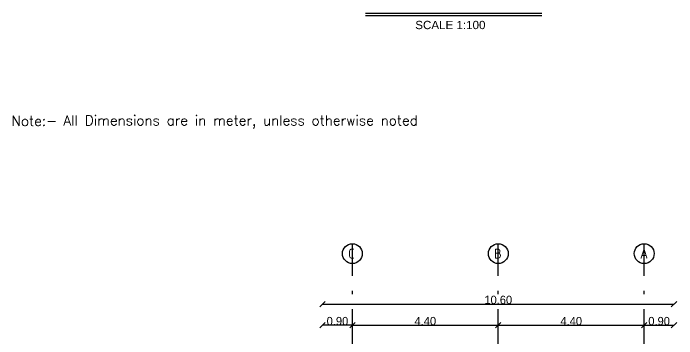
# Model space of a CAD drawing. Extents: x 151242 to 151523, y 158752 to 159354.
# Drawn here: x 151350.47 to 151370.48, y 159102.75 to 159112.57 of the extents above; entities that cross this region are included whole.
import ezdxf

# ---------------------------------------------------------------- set-up
doc = ezdxf.new("R2010")
doc.units = 0
doc.header["$LTSCALE"] = 3
doc.header["$MEASUREMENT"] = 0
doc.header["$PDMODE"] = 2
doc.header["$PDSIZE"] = 0.03
doc.linetypes.add('ACAD_ISO10W100', pattern=[18, 12, -3, 0, -3])
doc.linetypes.add('AUSGEZOGEN', pattern=[0])
doc.layers.get('0').update_dxf_attribs({"linetype": 'CONTINUOUS'})
doc.layers.get('DEFPOINTS').update_dxf_attribs({"linetype": 'CONTINUOUS'})
for name, color, linetype in [('6', 2, 'CONTINUOUS'), ('axis', 8, 'ACAD_ISO10W100'), ('EBENE0', 7, 'AUSGEZOGEN'), ('HATSH', 252, 'CONTINUOUS'), ('TEXT', 7, 'CONTINUOUS')]:
    doc.layers.add(name, color=color, linetype=linetype)
doc.styles.add('FUTURA', font='SAS_____.PFB')
doc.styles.add('ISO8', font='iso8')
doc.styles.add('ROMANS', font='romans.shx')
doc.dimstyles.new('mais 1-100 plan', dxfattribs={"dimtxt": 0.25, "dimasz": 0.1635, "dimexe": 0.18, "dimexo": 0.0625, "dimgap": 0, "dimtad": 1, "dimzin": 0, "dimdsep": 46, "dimtxsty": 'Standard', "dimblk": 'OBLIQUE', "dimcen": 0, "dimse1": 1, "dimse2": 1, "dimclrd": 8, "dimclrt": 4, "dimadec": 0, "dimazin": 0, "dimtfac": 1, "dimtix": 1, "dimtofl": 0, "dimtmove": 0, "dimatfit": 3, "dimldrblk": 'OBLIQUE', "dimfxl": 0.18, "dimtolj": 1, "dimtzin": 0, "dimarcsym": 0})

# ---------------------------------------------------------------- blocks, each defined once
blk = doc.blocks.new('_OBLIQUE')
at = {"color": 0, "linetype": 'ByBlock'}
blk.add_line((-0.5, -0.5), (0.5, 0.5), dxfattribs=at)
blk = doc.blocks.new('*D440')
at = {"layer": '6', "color": 8, "linetype": 'Continuous', "lineweight": -2, "transparency": 16777216}
blk.add_line((151360.7, 159103.16), (151359.8, 159103.16), dxfattribs=at)
at = {"layer": 'DEFPOINTS', "color": 0, "linetype": 'Continuous', "transparency": 16777216}
for p in [(151359.8, 159103.16), (151359.8, 159101.055), (151360.7, 159101.055)]:
    blk.add_point(p, dxfattribs=at)
at = {"layer": '6', "color": 8, "linetype": 'Continuous', "lineweight": -2, "transparency": 16777216, "xscale": 0.1635000000000001, "yscale": 0.1635000000000001, "zscale": 0.1635000000000001, "rotation": 180}
blk.add_blockref('_OBLIQUE', (151359.8, 159103.16), dxfattribs=at)
at = {"layer": '6', "color": 8, "linetype": 'Continuous', "lineweight": -2, "transparency": 16777216, "xscale": 0.1635000000000001, "yscale": 0.1635000000000001, "zscale": 0.1635000000000001}
blk.add_blockref('_OBLIQUE', (151360.7, 159103.16), dxfattribs=at)
at = {"layer": '6', "color": 4, "linetype": 'Continuous', "transparency": 16777216, "insert": (151360.25, 159103.285), "char_height": 0.25, "attachment_point": 5}
blk.add_mtext('\\A1;0.90', dxfattribs=at)
blk = doc.blocks.new('*D441')
at = {"layer": '6', "color": 8, "linetype": 'Continuous', "lineweight": -2, "transparency": 16777216}
blk.add_line((151360.7, 159103.16), (151365.1, 159103.16), dxfattribs=at)
at = {"layer": 'DEFPOINTS', "color": 0, "linetype": 'Continuous', "transparency": 16777216}
for p in [(151360.7, 159105.857), (151365.1, 159105.857), (151365.1, 159103.16)]:
    blk.add_point(p, dxfattribs=at)
at = {"layer": '6', "color": 8, "linetype": 'Continuous', "lineweight": -2, "transparency": 16777216, "xscale": 0.1635000000000001, "yscale": 0.1635000000000001, "zscale": 0.1635000000000001, "rotation": 180}
blk.add_blockref('_OBLIQUE', (151360.7, 159103.16), dxfattribs=at)
at = {"layer": '6', "color": 8, "linetype": 'Continuous', "lineweight": -2, "transparency": 16777216, "xscale": 0.1635000000000001, "yscale": 0.1635000000000001, "zscale": 0.1635000000000001}
blk.add_blockref('_OBLIQUE', (151365.1, 159103.16), dxfattribs=at)
at = {"layer": '6', "color": 4, "linetype": 'Continuous', "transparency": 16777216, "insert": (151362.9, 159103.285), "char_height": 0.25, "attachment_point": 5}
blk.add_mtext('\\A1;4.40', dxfattribs=at)
blk = doc.blocks.new('*D442')
at = {"layer": '6', "color": 8, "linetype": 'Continuous', "lineweight": -2, "transparency": 16777216}
blk.add_line((151365.1, 159103.16), (151369.5, 159103.16), dxfattribs=at)
at = {"layer": 'DEFPOINTS', "color": 0, "linetype": 'Continuous', "transparency": 16777216}
for p in [(151365.1, 159103.16), (151369.5, 159103.16), (151369.5, 159103.16)]:
    blk.add_point(p, dxfattribs=at)
at = {"layer": '6', "color": 8, "linetype": 'Continuous', "lineweight": -2, "transparency": 16777216, "xscale": 0.1635000000000001, "yscale": 0.1635000000000001, "zscale": 0.1635000000000001, "rotation": 180}
blk.add_blockref('_OBLIQUE', (151365.1, 159103.16), dxfattribs=at)
at = {"layer": '6', "color": 8, "linetype": 'Continuous', "lineweight": -2, "transparency": 16777216, "xscale": 0.1635000000000001, "yscale": 0.1635000000000001, "zscale": 0.1635000000000001}
blk.add_blockref('_OBLIQUE', (151369.5, 159103.16), dxfattribs=at)
at = {"layer": '6', "color": 4, "linetype": 'Continuous', "transparency": 16777216, "insert": (151367.3, 159103.285), "char_height": 0.25, "attachment_point": 5}
blk.add_mtext('\\A1;4.40', dxfattribs=at)
blk = doc.blocks.new('*D443')
at = {"layer": '6', "color": 8, "linetype": 'Continuous', "lineweight": -2, "transparency": 16777216}
blk.add_line((151369.5, 159103.16), (151370.4, 159103.16), dxfattribs=at)
at = {"layer": 'DEFPOINTS', "color": 0, "linetype": 'Continuous', "transparency": 16777216}
for p in [(151369.5, 159103.16), (151370.4, 159103.16), (151370.4, 159103.16)]:
    blk.add_point(p, dxfattribs=at)
at = {"layer": '6', "color": 8, "linetype": 'Continuous', "lineweight": -2, "transparency": 16777216, "xscale": 0.1635000000000001, "yscale": 0.1635000000000001, "zscale": 0.1635000000000001, "rotation": 180}
blk.add_blockref('_OBLIQUE', (151369.5, 159103.16), dxfattribs=at)
at = {"layer": '6', "color": 8, "linetype": 'Continuous', "lineweight": -2, "transparency": 16777216, "xscale": 0.1635000000000001, "yscale": 0.1635000000000001, "zscale": 0.1635000000000001}
blk.add_blockref('_OBLIQUE', (151370.4, 159103.16), dxfattribs=at)
at = {"layer": '6', "color": 4, "linetype": 'Continuous', "transparency": 16777216, "insert": (151369.95, 159103.285), "char_height": 0.25, "attachment_point": 5}
blk.add_mtext('\\A1;0.90', dxfattribs=at)
blk = doc.blocks.new('*D444')
at = {"layer": '6', "color": 8, "linetype": 'Continuous', "lineweight": -2, "transparency": 16777216}
blk.add_line((151359.8, 159103.8), (151370.4, 159103.8), dxfattribs=at)
at = {"layer": 'DEFPOINTS', "color": 0, "linetype": 'Continuous', "transparency": 16777216}
for p in [(151370.4, 159103.8), (151359.8, 159102.938), (151370.4, 159102.938)]:
    blk.add_point(p, dxfattribs=at)
at = {"layer": '6', "color": 8, "linetype": 'Continuous', "lineweight": -2, "transparency": 16777216, "xscale": 0.1635000000000001, "yscale": 0.1635000000000001, "zscale": 0.1635000000000001, "rotation": 180}
blk.add_blockref('_OBLIQUE', (151359.8, 159103.8), dxfattribs=at)
at = {"layer": '6', "color": 8, "linetype": 'Continuous', "lineweight": -2, "transparency": 16777216, "xscale": 0.1635000000000001, "yscale": 0.1635000000000001, "zscale": 0.1635000000000001}
blk.add_blockref('_OBLIQUE', (151370.4, 159103.8), dxfattribs=at)
at = {"layer": '6', "color": 4, "linetype": 'Continuous', "transparency": 16777216, "insert": (151365.1, 159103.925), "char_height": 0.25, "attachment_point": 5}
blk.add_mtext('\\A1;10.60', dxfattribs=at)

msp = doc.modelspace()

# ---------------------------------------------------------------- linework, layer by layer
at = {"layer": '6'}
for p, q in [((151361.094, 159112.573), (151366.413, 159112.573)), ((151361.094, 159112.507), (151366.413, 159112.507))]:
    msp.add_line(p, q, dxfattribs=at)
at = {"layer": 'axis', "ltscale": 0.05}
for p, q in [((151360.7, 159087.85), (151360.7, 159105.622)), ((151365.1, 159087.85), (151365.1, 159105.622)), ((151369.5, 159087.85), (151369.5, 159105.622))]:
    msp.add_line(p, q, dxfattribs=at)
at = {"layer": 'HATSH'}
for centre in [(151360.7, 159105.322), (151365.1, 159105.322), (151369.5, 159105.322)]:
    msp.add_circle(centre, 0.3, dxfattribs=at)

# ---------------------------------------------------------------- texts
at = {"layer": '6', "style": 'FUTURA'}
msp.add_text('SCALE 1:100', height=0.25, dxfattribs=at).set_placement((151362.597, 159112.094))
at = {"layer": 'EBENE0', "color": 3, "style": 'ISO8'}
for s, p in [('C', (151360.574, 159105.172)), ('B', (151364.974, 159105.172)), ('A', (151369.374, 159105.172))]:
    msp.add_text(s, height=0.3, dxfattribs=at).set_placement(p)
at = {"layer": 'TEXT', "color": 1, "linetype": 'Continuous', "ltscale": 5, "style": 'ROMANS'}
for s, p in [('Note:-', (151350.422, 159109.177)), ('       All Dimensions are in meter, unless otherwise noted', (151350.422, 159109.191))]:
    msp.add_text(s, height=0.3, dxfattribs=at).set_placement(p)

# ---------------------------------------------------------------- dimensions: what is measured, and where the dimension line sits
at = {"layer": '6', "color": 2, "linetype": 'Continuous'}
for p1, p2, distance, picture, middle in [((151360.7, 159105.857), (151365.1, 159105.857), -2.697, '*D441', (151362.9, 159103.285)), ((151359.8, 159102.938), (151370.4, 159102.938), 0.862, '*D444', (151365.1, 159103.925)), ((151360.7, 159101.055), (151359.8, 159101.055), -2.105, '*D440', (151360.25, 159103.285)), ((151365.1, 159103.16), (151369.5, 159103.16), 0, '*D442', (151367.3, 159103.285)), ((151369.5, 159103.16), (151370.4, 159103.16), 0, '*D443', (151369.95, 159103.285))]:
    dim = msp.add_aligned_dim(p1=p1, p2=p2, distance=distance, dimstyle='mais 1-100 plan', override={"dimfxlon": 1, "dimarcsym": 1}, dxfattribs=at)
    dim.commit()
    dim.dimension.update_dxf_attribs({"geometry": picture, "text_midpoint": middle})

doc.saveas('drawing.dxf')
